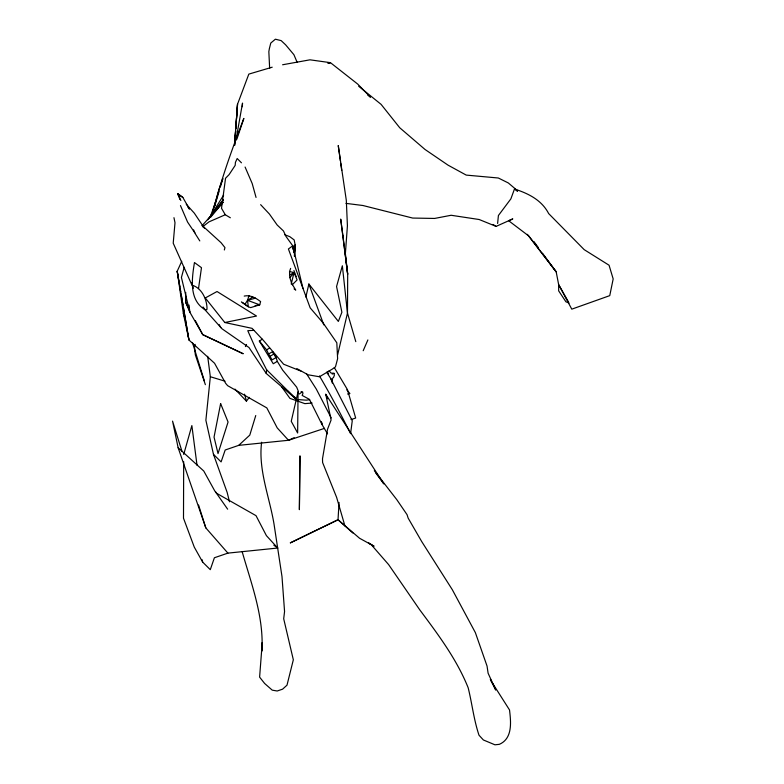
<?xml version="1.0" encoding="UTF-8"?>
<svg xmlns="http://www.w3.org/2000/svg" width="784" height="784" viewBox="0 0 784 784"><rect width="100%" height="100%" fill="white"/><g stroke="black" fill="none" stroke-linecap="round" stroke-linejoin="round"><path stroke-width="1.18" d="M183.681 461.658L183.495 518.204L194.275 547.114L202.664 562.099L210.288 569.664L214.395 557.757L227.899 553.122L277.712 548.036L266.403 535.629L256.015 515.656L216.825 493.42L214.836 491.058L203.762 471.017L178.135 447.742L172.549 421.116L182.006 451.466M185.72 292.393L185.602 302.163L189.826 312.159L202.733 334.641L243.05 353.692L202.733 334.641L195.304 320.568M261.621 442.235C258.093 469.9 269.549 497.105 274.037 524.182L281.995 576.603L284.563 611.52L283.7 618.782L293.334 659.795L287.003 685.167L282.583 689.175L277.173 690.998L272.234 690.145L264.629 683.472L259.612 677.121L262.238 642.811L262.13 645.046C262.542 612.843 250.811 582.042 242.109 551.495M235.582 131.202L234.543 145.403L237.532 104.213L248.822 74.108L272.215 67.199M294.51 256.035L295.137 244.863L294.167 239.924L289.786 236.67L284.553 234.671M368.892 543.145L374.066 546.223L359.562 538.255L338.031 519.753L339.041 502.446M242.315 106.742L242.53 103.086L235.935 140.248M262.238 642.919L261.729 651.249L262.228 644.056M294.392 256.417L295.137 244.863L294.421 254.153M234.543 145.403L235.602 130.869M235.778 128.439L237.532 104.213L235.759 128.841M294.333 396.645L296.548 399.477L266.266 373.488L266.589 369.734L255.29 347.684L247.773 330.691L253.869 330.348M497.615 223.45L498.408 215.512L510.884 198.852L514.471 189.022C528.347 193.442 541.744 200.106 548.663 213.581L584.198 249.655L609.06 265.227L613.176 278.937L609.756 295.637L571.781 309.161L558.669 284.661L556.17 271.813L542.499 253.232M207.672 356.299L210.337 376.741L205.878 420.244L213.464 454.338L227.174 492.479L229.487 501.799M186.22 297.303L185.602 302.163L189.601 309.739M198.519 288.61L201.478 267.687L194.452 262.542C191.933 278.183 188.66 299.909 204.859 309.553L206.839 309.719L207.025 308.181C206.721 298.812 201.566 287.865 191.943 285.111L173.215 243.187L174.999 222.744L173.96 217.678M305.868 297.028L308.867 284.033L338.355 321.43L341.893 312.248L336.571 286.532L342.353 265.786L347.479 313.061L355.799 341.648M210.161 217.197L215.277 202.87L214.179 207.544C221.852 177.135 232.632 147.666 243.853 118.413L236.856 139.219M337.561 355.093L347.479 313.061L347.684 274.282L345.381 253.595L347.42 225.772L346.322 200.43L338.247 145.53L340.393 160.955M291.227 284.082L294.029 272.587L289.551 271.529L290.629 268.402M224.342 249.978L224.959 247.607L221.068 242.707L202.321 225.625M331.985 381.151L332.867 377.829M184.191 267.324L181.418 277.448L189.826 312.159L189.552 309.788M195.157 344.372L194.51 346.685L195.343 354.838L205.369 384.679M183.711 454.436L191.864 425.575L197.029 465.265M213.101 210.132L219.089 189.062L222.852 178.566L220.451 186.7M214.963 205.271L219.079 191.345M255.751 415.53L249.782 435.13L238.699 445.361L225.194 449.996L221.098 461.903L213.464 454.338M249.028 295.686L247.509 300.321L244.961 304.31L248.322 306.779L250.674 307.612L259.72 304.829L260.611 301.605C255.996 298.057 250.233 294.686 244.206 296.078M333.553 377.457L334.396 375.144L334.004 373.331L331.044 373.057L329.064 370.793M302.183 395.44L302.928 393.421L302.595 391.843L301.066 391.686M363.198 350.732L367.872 339.942M181.751 261.288L177.204 271.225L183.348 313.355L188.934 339.982L214.561 363.257L225.635 383.307L227.625 385.659L266.815 407.896L277.203 427.868L288.512 440.275L238.699 445.361M245.412 346.597L246.509 344.45M208.916 218.648L223.636 195.069M216.364 209.514L223.352 199.881M234.965 389.109L246.431 401.173L249.253 397.38M207.75 219.785L223.146 199.812M294.059 288.865L295.744 290.1L291.56 283.161L289.904 277.663L294.029 272.587L297.097 279.947L292.275 284.768M210.69 217.168L223.195 202.213M201.998 225.723L223.166 202.184M202.556 226.831L208.965 221.872L225.282 214.747L230.349 217.776M299.302 394.019L301.713 392.245M260.631 204.663L269.402 214.022L277.164 224.998L283.475 230.976L285.993 236.464L292.765 245.813L288.414 248.979L310.17 307.867L323.263 323.155L336.816 342.794L337.62 358.709L335.464 366.863L332.259 369.137L319.46 376.761L308.004 374.781L296.862 368.607M252.752 297.038L247.509 300.321L248.322 306.779M272.763 352.526L276.115 357.494L272.087 359.895L268.628 354.005L272.656 351.604L276.115 357.494L277.291 361.365L273.263 363.766L259.337 341.02L262.356 339.227M259.337 341.02L266.58 349.84L269.598 348.037M269.951 356.367L273.979 353.966M289.904 277.663L289.639 275.047L294.029 272.587M338.031 519.753L290.364 542.851L338.031 519.753L352.869 533.002M294.167 437.668L288.698 440.236L324.498 428.368M345.979 203.379L362.914 205.506L412.658 218.06L434.62 218.442L451.123 215.267L479.191 219.52L496.096 226.39L512.805 218.903L508.649 220.725L528.828 236.033L556.17 271.813L527.358 234.338M332.191 374.076L334.004 373.331M351.056 419.567L355.681 418.039L347.41 389.57L334.366 367.706M255.564 298.136L247.509 300.321L259.72 304.829L255.153 305.603M328.094 63.181L330.456 62.671L357.7 84.074L370.479 97.196L367.618 94.893M347.567 394.019L349.909 393.529L346.724 389.834M224.822 322.518L256.525 316.04L217.041 291.521L205.281 297.959L224.822 322.518L252.095 328.359L263.248 340.227L283.622 364.217L300.929 371.097M328.104 63.141L330.456 62.671L309.974 59.819L282.593 64.768M309.602 399.703L306.348 400.173L297.636 399.556M312.091 403.045L304.849 403.633L289.953 398.38L281.476 386.6M210.337 376.741L225.018 381.191M569.115 303.045L565.921 301.801L558.659 290.844L558.669 284.661L568.537 302.026M302.418 395.557L309.455 399.37L321.94 424.389L327.536 433.875M368.686 543.047L371.175 544.586L388.609 564.578L419.754 609.834C438.05 634.403 456.67 659.109 468.166 687.764C472.095 703.571 473.781 719.673 479.004 735.216L483.385 739.978L494.949 744.8L499.359 744.33C512.824 738.489 510.943 721.868 509.522 709.951L492.048 682.452M493.018 224.459L496.096 226.39M358.69 86.26L381.102 104.37L399.732 127.753L425.036 149.479L448.085 165.179L466.225 175.097L498.35 178.007L508.316 182.956L517.636 190.835M242.295 302.477L244.961 304.31M241.403 301.869L247.097 305.907M178.605 196.059L177.919 193.844L182.848 197.441L189.473 209.112L188.003 207.241M179.918 199.489L177.919 193.844L182.848 197.441M273.851 545.194L277.712 548.036M514.471 189.022L517.352 191.267M203.056 306.956L204.859 309.553M287.287 390.628L296.548 399.477L266.589 369.734M204.301 309.033L221.95 328.751L249.008 347.537L266.266 373.488M241.452 162.807L237.189 158.525L235.435 162.347L235.171 165.395L229.085 174.636L225.547 178.242L221.519 208.289L225.282 214.747M186.259 204.261L194.314 213.15L204.418 228.203M178.135 447.742L205.81 527.877L227.899 553.122M374.331 470.694L396.792 499.653L407.053 514.667L408.16 518.116L421.704 541.548L452.329 589.725L475.369 632.629L487.04 666.047L488.109 673.221L495.743 690.038L490.421 679.581M375.889 473.144L383.846 483.904L325.772 394.293L331.093 420.008L327.555 429.191L322.508 458.718L322.606 462.531L336.61 497.33L344.882 525.799M533.865 241.492L538.187 247.362M215.473 491.852L227.644 509.179M326.644 372.194L330.142 377.594L352.271 420.734L350.575 433.63C340.854 414.109 330.515 394.783 319.47 375.948M306.564 373.821L316.295 389.07L331.25 417.941M195.226 233.691L199.802 240.923M277.291 361.365L282.652 370.126L296.675 387.169L298.214 390.971M219.059 324.468L220.784 327.614M490.382 679.326L491.49 681.414M327.555 372.204L328.614 374.223M266.58 349.84L268.628 354.005M193.325 288.228L191.639 282.71M177.919 193.844L180.859 200.537M193.599 229.888L194.981 233.093L187.572 222.068L180.457 205.575M297.195 62.426L293.912 54.704L285.65 44.845L281.162 40.621L275.38 39.2L270.784 43.042L269.363 48.647L268.843 51.646L269.647 68.277M325.772 394.293L327.585 398.713M245.088 167.041L252.203 183.544L256.045 197.431M293.931 270.558L296.176 276.654M308.867 284.033L323.782 324.87M198.558 505.014L205.81 527.877M183.348 313.355L185.534 320.362M192.443 342.539L204.438 381.063M331.005 378.515L332.318 383.072M244.549 394.166L246.431 401.173M293.118 249.351L292.765 245.813L302.947 288.365M202.145 559.747L202.664 562.099M292.765 245.813L293.922 252.634M179.056 282.083L177.204 271.225L188.934 339.982L183.378 307.416M179.467 284.494L179.879 286.905M180.291 289.316L180.702 291.736M181.114 294.147L182.966 305.005M340.717 163.327L341.706 170.451M189.013 305.045L189.277 307.416M289.551 271.529L289.639 275.047M298.067 391.794L297.636 432.984L291.246 421.322L298.067 391.794M299.968 456.043L299.39 509.58L299.968 456.043M220.618 403.613L214.042 437.1L218.021 453.583L228.066 422.027L220.618 403.613M321.94 424.389L321.499 422.066L321.94 424.389M342.922 235.798L340.697 219.079L347.684 274.282L342.922 235.798"/></g></svg>
